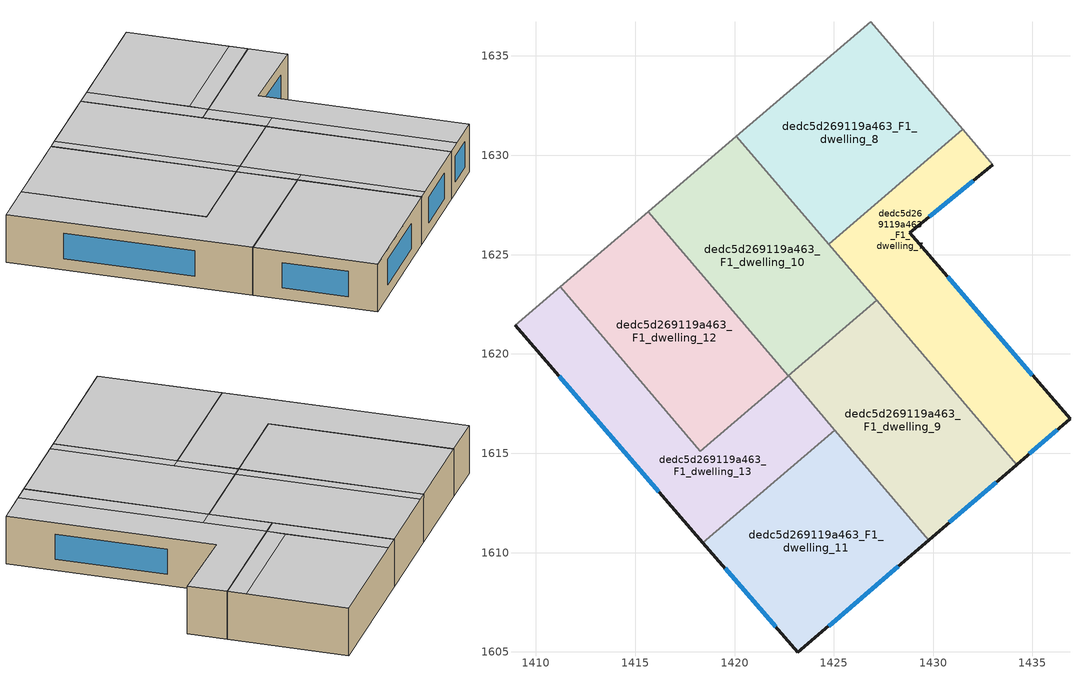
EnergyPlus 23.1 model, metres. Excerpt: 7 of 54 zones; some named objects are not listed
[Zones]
dedc5d269119a463_F1_dwelling_10
 floor to dedc5d269119a463_F0_dwelling_10 (EU_floor_Construction): 1420.1,1630.96 1427.16,1622.69 1422.72,1618.9 1415.66,1627.17 z3
 wall adiabatic (EU_wall_Construction): 1420.1,1630.96 1415.66,1627.17 z3:6
 wall to dedc5d269119a463_F1_dwelling_9 (EU_wall_Construction): 1422.72,1618.9 1427.16,1622.69 z3:6
 wall to dedc5d269119a463_F1_dwelling_12 (EU_wall_Construction): 1415.66,1627.17 1422.72,1618.9 z3:6
 wall to dedc5d269119a463_F1_dwelling_8 (EU_wall_Construction): 1424.73,1625.53 1420.1,1630.96 z3:6
 wall to dedc5d269119a463_F1_dwelling_7 (EU_wall_Construction): 1427.15,1622.69 1424.73,1625.53 z3:6
 ceiling to dedc5d269119a463_F2_dwelling_9 (EU_floor_Construction): 1427.15,1622.7 1420.1,1630.96 1416.17,1627.61 1423.23,1619.34 z6
 ceiling to dedc5d269119a463_F2_dwelling_11 (EU_floor_Construction): 1423.23,1619.34 1416.17,1627.61 1415.66,1627.17 1422.72,1618.9 z6
dedc5d269119a463_F1_dwelling_11
 floor to dedc5d269119a463_F0_dwelling_11 (EU_floor_Construction): 1425.05,1616.17 1429.78,1610.63 1423.19,1604.98 1418.41,1610.5 z3
 wall outside (EU_wall_Construction): 1418.41,1610.5 1423.19,1604.98 1429.78,1610.63 z3:6
 wall to dedc5d269119a463_F1_dwelling_13 (EU_wall_Construction): 1425.05,1616.17 1418.41,1610.5 z3:6
 wall to dedc5d269119a463_F1_dwelling_9 (EU_wall_Construction): 1429.78,1610.63 1425.05,1616.17 z3:6
 window (EU_Window_Construction): 1419.54,1609.2 1422.07,1606.27 / 1424.74,1606.3 1428.23,1609.3 z3.7:5.3
 ceiling to dedc5d269119a463_F2_dwelling_10 (EU_floor_Construction): 1429.78,1610.63 1425.05,1616.16 1418.41,1610.5 1423.19,1604.98 z6
dedc5d269119a463_F1_dwelling_12
 floor to dedc5d269119a463_F0_dwelling_12 (EU_floor_Construction): 1415.66,1627.17 1422.72,1618.9 1418.28,1615.11 1411.22,1623.38 z3
 wall to dedc5d269119a463_F1_dwelling_13 (EU_wall_Construction): 1411.22,1623.38 1418.28,1615.11 1422.72,1618.9 z3:6
 wall adiabatic (EU_wall_Construction): 1415.66,1627.17 1411.22,1623.38 z3:6
 ceiling adiabatic (EU_roof_Construction): 1422.72,1618.9 1415.66,1627.17 1411.22,1623.38 1418.28,1615.11 z6
dedc5d269119a463_F1_dwelling_13
 floor to dedc5d269119a463_F0_dwelling_13 (EU_floor_Construction): 1422.72,1618.9 1425.05,1616.17 1418.41,1610.5 1408.95,1621.44 1411.22,1623.38 1418.28,1615.11 z3
 wall outside (EU_wall_Construction): 1408.95,1621.44 1418.41,1610.5 z3:6
 wall adiabatic (EU_wall_Construction): 1411.22,1623.38 1408.95,1621.44 z3:6
 wall to dedc5d269119a463_F1_dwelling_9 (EU_wall_Construction): 1425.05,1616.17 1422.72,1618.9 z3:6
 window (EU_Window_Construction): 1411.17,1618.87 1416.19,1613.07 z3.7:5.3
 ceiling to dedc5d269119a463_F2_dwelling_12 (EU_floor_Construction): 1425.05,1616.17 1422.72,1618.9 1418.28,1615.11 1411.22,1623.38 1408.95,1621.44 1418.41,1610.5 z6
dedc5d269119a463_F1_dwelling_7
 floor to dedc5d269119a463_F0_dwelling_7 (EU_floor_Construction): 1433.01,1629.52 1428.83,1626.1 1436.89,1616.73 1434.21,1614.43 1424.73,1625.53 1431.49,1631.3 z3
 wall outside (EU_wall_Construction): 1434.21,1614.43 1436.89,1616.73 1428.83,1626.1 1433.01,1629.52 z3:6
 wall to dedc5d269119a463_F1_dwelling_8 (EU_wall_Construction): 1431.49,1631.3 1424.73,1625.53 z3:6
 wall to dedc5d269119a463_F1_dwelling_9 (EU_wall_Construction): 1427.15,1622.69 1434.21,1614.43 z3:6
 wall to dedc5d269119a463_F1_dwelling_6 (EU_wall_Construction): 1433.01,1629.52 1431.49,1631.3 z3:6
 window (EU_Window_Construction): 1429.81,1626.9 1432.03,1628.72 / 1435,1618.93 1430.72,1623.9 / 1434.84,1614.97 1436.26,1616.19 z3.7:5.3
 ceiling to dedc5d269119a463_F2_dwelling_6 (EU_floor_Construction): 1436.89,1616.73 1428.83,1626.1 1433.01,1629.52 1431.49,1631.3 1425.59,1626.26 1435.06,1615.17 z6
 ceiling to dedc5d269119a463_F2_dwelling_9 (EU_floor_Construction): 1428.01,1623.42 1425.59,1626.26 1424.73,1625.53 1427.15,1622.7 z6
 ceiling to dedc5d269119a463_F2_dwelling_8 (EU_floor_Construction): 1435.06,1615.17 1428.01,1623.42 1427.94,1623.37 1427.16,1622.69 1434.21,1614.43 z6
dedc5d269119a463_F1_dwelling_8
 floor to dedc5d269119a463_F0_dwelling_8 (EU_floor_Construction): 1426.85,1636.73 1431.49,1631.3 1424.73,1625.53 1420.1,1630.96 z3
 wall adiabatic (EU_wall_Construction): 1426.85,1636.73 1420.1,1630.96 z3:6
 wall to dedc5d269119a463_F1_dwelling_6 (EU_wall_Construction): 1431.49,1631.3 1426.85,1636.73 z3:6
 ceiling to dedc5d269119a463_F2_dwelling_7 (EU_floor_Construction): 1430.76,1632.15 1426.85,1636.73 1420.95,1631.69 1424.86,1627.11 z6
 ceiling to dedc5d269119a463_F2_dwelling_9 (EU_floor_Construction): 1425.59,1626.26 1420.95,1631.69 1420.1,1630.96 1424.73,1625.53 z6
 ceiling to dedc5d269119a463_F2_dwelling_6 (EU_floor_Construction): 1431.49,1631.3 1430.76,1632.15 1424.86,1627.11 1425.59,1626.26 z6
dedc5d269119a463_F1_dwelling_9
 floor to dedc5d269119a463_F0_dwelling_9 (EU_floor_Construction): 1427.16,1622.69 1434.21,1614.43 1429.78,1610.63 1422.72,1618.9 z3
 wall outside (EU_wall_Construction): 1429.78,1610.63 1434.21,1614.43 z3:6
 window (EU_Window_Construction): 1430.82,1611.52 1433.17,1613.54 z3.7:5.3
 ceiling to dedc5d269119a463_F2_dwelling_8 (EU_floor_Construction): 1434.21,1614.43 1427.16,1622.69 1423.23,1619.34 1430.29,1611.07 z6
 ceiling to dedc5d269119a463_F2_dwelling_10 (EU_floor_Construction): 1430.29,1611.07 1425.56,1616.6 1425.05,1616.16 1429.78,1610.63 z6
 ceiling to dedc5d269119a463_F2_dwelling_12 (EU_floor_Construction): 1425.56,1616.6 1423.23,1619.33 1422.72,1618.9 1425.05,1616.16 z6
[Building]
EU S2 Campaign: North Axis=0; Terrain=City; Solar Distribution=FullExterior
[Site:Location]
Budapest.Ferenc.Liszt.Intl.AP: Latitude=47.437; Longitude=19.256; Time Zone=1; Elevation=185
[SizingPeriod:WeatherFileDays]
AnnualSizingPeriod: Begin Month=1; Begin Day of Month=1; End Month=12; End Day of Month=31; Day of Week for Start Day=Monday; Use Weather File Daylight Saving Period=No; Use Weather File Rain and Snow Indicators=No
[MATERIAL]
EU_InternalMass_Material: Roughness=MediumRough; Thickness=0.1; Conductivity=1; Density=1800; Specific Heat=900; Thermal Absorptance=0.9; Solar Absorptance=0.7; Visible Absorptance=0.7
[MATERIAL:NOMASS] Roughness=MediumRough; Thermal Absorptance=0.9; Solar Absorptance=0.7; Visible Absorptance=0.7
Name | Thermal Resistance
EU_wall_NoMass | 0.832559
EU_roof_NoMass | 1.39638
EU_floor_NoMass | 0.872794
[WINDOWMATERIAL:SIMPLEGLAZINGSYSTEM]
EU_Window_SimpleGlazing: UFactor=2.79869; Solar Heat Gain Coefficient=0.75; Visible Transmittance=0.75
[CONSTRUCTION]
EU_wall_Construction: EU_wall_NoMass
EU_roof_Construction: EU_roof_NoMass
EU_floor_Construction: EU_floor_NoMass
EU_Window_Construction: EU_Window_SimpleGlazing
EU_InternalMass_Construction: EU_InternalMass_Material
[ZONE] Type=1; Multiplier=1; Ceiling Height=autocalculate; Floor Area=autocalculate; Part of Total Floor Area=Yes
Name | Volume
dedc5d269119a463_F1_dwelling_10 | 190.385
dedc5d269119a463_F1_dwelling_11; dedc5d269119a463_F1_dwelling_9 | 190.376
dedc5d269119a463_F1_dwelling_12 | 190.369
dedc5d269119a463_F1_dwelling_13 | 190.388
dedc5d269119a463_F1_dwelling_7 | 190.375
dedc5d269119a463_F1_dwelling_8 | 190.359
[INTERNALMASS] Construction=EU_InternalMass_Construction
Name | Zone or ZoneList | Surface Area
dedc5d269119a463_F1_dwelling_7_EU_InternalMass | dedc5d269119a463_F1_dwelling_7 | 63.458
dedc5d269119a463_F1_dwelling_8_EU_InternalMass | dedc5d269119a463_F1_dwelling_8 | 63.451
dedc5d269119a463_F1_dwelling_9_EU_InternalMass | dedc5d269119a463_F1_dwelling_9 | 63.4581
dedc5d269119a463_F1_dwelling_10_EU_InternalMass | dedc5d269119a463_F1_dwelling_10 | 63.4606
dedc5d269119a463_F1_dwelling_11_EU_InternalMass | dedc5d269119a463_F1_dwelling_11 | 63.4577
dedc5d269119a463_F1_dwelling_12_EU_InternalMass | dedc5d269119a463_F1_dwelling_12 | 63.4574
dedc5d269119a463_F1_dwelling_13_EU_InternalMass | dedc5d269119a463_F1_dwelling_13 | 63.4625
[OTHEREQUIPMENT] Fuel Type=Electricity; Design Level Calculation Method=Watts/Area; Power per Zone Floor Area=1; Fraction Latent=0; Fraction Radiant=0; Fraction Lost=0; Carbon Dioxide Generation Rate=0; EndUse Subcategory=EU_Step8_InternalGains
Name | Zone or ZoneList or Space or SpaceList | Schedule
EU_Step8_InternalGain_dedc5d269119a463_F1_dwelling_7_f000 | dedc5d269119a463_F1_dwelling_7 | EU_Step8_GainSchedule_dedc5d269119a463_F1_dwelling_7_f000
EU_Step8_InternalGain_dedc5d269119a463_F1_dwelling_8_f000 | dedc5d269119a463_F1_dwelling_8 | EU_Step8_GainSchedule_dedc5d269119a463_F1_dwelling_8_f000
EU_Step8_InternalGain_dedc5d269119a463_F1_dwelling_9_f000 | dedc5d269119a463_F1_dwelling_9 | EU_Step8_GainSchedule_dedc5d269119a463_F1_dwelling_9_f000
EU_Step8_InternalGain_dedc5d269119a463_F1_dwelling_10_f000 | dedc5d269119a463_F1_dwelling_10 | EU_Step8_GainSchedule_dedc5d269119a463_F1_dwelling_10_f000
EU_Step8_InternalGain_dedc5d269119a463_F1_dwelling_11_f000 | dedc5d269119a463_F1_dwelling_11 | EU_Step8_GainSchedule_dedc5d269119a463_F1_dwelling_11_f000
EU_Step8_InternalGain_dedc5d269119a463_F1_dwelling_12_f000 | dedc5d269119a463_F1_dwelling_12 | EU_Step8_GainSchedule_dedc5d269119a463_F1_dwelling_12_f000
EU_Step8_InternalGain_dedc5d269119a463_F1_dwelling_13_f000 | dedc5d269119a463_F1_dwelling_13 | EU_Step8_GainSchedule_dedc5d269119a463_F1_dwelling_13_f000
[ZONEVENTILATION:DESIGNFLOWRATE] Schedule=EU_AlwaysOn; Design Flow Rate Calculation Method=AirChanges/Hour; Air Changes per Hour=0.475469; Ventilation Type=Natural; Fan Pressure Rise=0; Fan Total Efficiency=1; Constant Term Coefficient=1; Temperature Term Coefficient=0; Velocity Term Coefficient=0; Velocity Squared Term Coefficient=0; Minimum Indoor Temperature=-100; Maximum Indoor Temperature=100; Delta Temperature=-100; Minimum Outdoor Temperature=-100; Maximum Outdoor Temperature=100; Maximum Wind Speed=40
Name | Zone or ZoneList or Space or SpaceList
EU_ConstantAir_dedc5d269119a463_F1_dwelling_7 | dedc5d269119a463_F1_dwelling_7
EU_ConstantAir_dedc5d269119a463_F1_dwelling_8 | dedc5d269119a463_F1_dwelling_8
EU_ConstantAir_dedc5d269119a463_F1_dwelling_9 | dedc5d269119a463_F1_dwelling_9
EU_ConstantAir_dedc5d269119a463_F1_dwelling_10 | dedc5d269119a463_F1_dwelling_10
EU_ConstantAir_dedc5d269119a463_F1_dwelling_11 | dedc5d269119a463_F1_dwelling_11
EU_ConstantAir_dedc5d269119a463_F1_dwelling_12 | dedc5d269119a463_F1_dwelling_12
EU_ConstantAir_dedc5d269119a463_F1_dwelling_13 | dedc5d269119a463_F1_dwelling_13
[HVACTEMPLATE:ZONE:IDEALLOADSAIRSYSTEM] System Availability Schedule=EU_AlwaysOn; Maximum Heating Supply Air Temperature=50; Minimum Cooling Supply Air Temperature=13; Maximum Heating Supply Air Humidity Ratio=0.0156; Minimum Cooling Supply Air Humidity Ratio=0.0077; Heating Limit=NoLimit; Cooling Limit=NoLimit; Heating Availability Schedule=EU_AlwaysOn; Cooling Availability Schedule=EU_CoolingOff; Dehumidification Control Type=ConstantSensibleHeatRatio; Cooling Sensible Heat Ratio=0.7; Dehumidification Setpoint=60; Humidification Control Type=None; Humidification Setpoint=30; Outdoor Air Method=None; Outdoor Air Flow Rate per Person=0.00944; Outdoor Air Flow Rate per Zone Floor Area=0; Outdoor Air Flow Rate per Zone=0; Demand Controlled Ventilation Type=None; Outdoor Air Economizer Type=NoEconomizer; Heat Recovery Type=None; Sensible Heat Recovery Effectiveness=0.7; Latent Heat Recovery Effectiveness=0.65
Name | Template Thermostat
dedc5d269119a463_F1_dwelling_7 | EU_HeatOnly_dedc5d269119a463_F1_dwelling_7
dedc5d269119a463_F1_dwelling_8 | EU_HeatOnly_dedc5d269119a463_F1_dwelling_8
dedc5d269119a463_F1_dwelling_9 | EU_HeatOnly_dedc5d269119a463_F1_dwelling_9
dedc5d269119a463_F1_dwelling_10 | EU_HeatOnly_dedc5d269119a463_F1_dwelling_10
dedc5d269119a463_F1_dwelling_11 | EU_HeatOnly_dedc5d269119a463_F1_dwelling_11
dedc5d269119a463_F1_dwelling_12 | EU_HeatOnly_dedc5d269119a463_F1_dwelling_12
dedc5d269119a463_F1_dwelling_13 | EU_HeatOnly_dedc5d269119a463_F1_dwelling_13
[SIZING:ZONE] Zone Cooling Design Supply Air Temperature Input Method=SupplyAirTemperature; Zone Cooling Design Supply Air Temperature=13; Zone Heating Design Supply Air Temperature Input Method=SupplyAirTemperature; Zone Heating Design Supply Air Temperature=50; Zone Cooling Design Supply Air Humidity Ratio=0.008; Zone Heating Design Supply Air Humidity Ratio=0.008; Cooling Design Air Flow Method=DesignDay; Cooling Design Air Flow Rate=0; Cooling Minimum Air Flow per Zone Floor Area=0.000762; Cooling Minimum Air Flow=0; Cooling Minimum Air Flow Fraction=0.2; Heating Design Air Flow Method=DesignDay; Heating Design Air Flow Rate=0; Heating Maximum Air Flow per Zone Floor Area=0.002032; Heating Maximum Air Flow=0.141576; Heating Maximum Air Flow Fraction=0.3; Account for Dedicated Outdoor Air System=No; Dedicated Outdoor Air System Control Strategy=NeutralSupplyAir; Dedicated Outdoor Air Low Setpoint Temperature for Design=autosize; Dedicated Outdoor Air High Setpoint Temperature for Design=autosize; Zone Load Sizing Method=Sensible Load Only No Latent Load; Zone Latent Cooling Design Supply Air Humidity Ratio Input Method=HumidityRatioDifference; Zone Cooling Design Supply Air Humidity Ratio Difference=0.005; Zone Latent Heating Design Supply Air Humidity Ratio Input Method=HumidityRatioDifference; Zone Humidification Design Supply Air Humidity Ratio Difference=0.005
dedc5d269119a463_F1_dwelling_7; dedc5d269119a463_F1_dwelling_8; dedc5d269119a463_F1_dwelling_9; dedc5d269119a463_F1_dwelling_10; dedc5d269119a463_F1_dwelling_11; dedc5d269119a463_F1_dwelling_12; dedc5d269119a463_F1_dwelling_13
[SCHEDULE:CONSTANT]
Name | Hourly Value
EU_AlwaysOn | 1
EU_CoolingOff | 0
[SCHEDULE:FILE] Column Number=1; Rows to Skip at Top=0; Number of Hours of Data=8760; Column Separator=Comma; Interpolate to Timestep=No; Minutes per Item=60; Adjust Schedule for Daylight Savings=Yes
Name | File
EU_Step8_GainSchedule_dedc5d269119a463_F1_dwelling_7_f000 | ../../schedules/dedc5d269119a463/dedc5d269119a463_F1_dwelling_7_f000_gain.csv
EU_Step8_GainSchedule_dedc5d269119a463_F1_dwelling_8_f000 | ../../schedules/dedc5d269119a463/dedc5d269119a463_F1_dwelling_8_f000_gain.csv
EU_Step8_GainSchedule_dedc5d269119a463_F1_dwelling_9_f000 | ../../schedules/dedc5d269119a463/dedc5d269119a463_F1_dwelling_9_f000_gain.csv
EU_Step8_GainSchedule_dedc5d269119a463_F1_dwelling_10_f000 | ../../schedules/dedc5d269119a463/dedc5d269119a463_F1_dwelling_10_f000_gain.csv
EU_Step8_GainSchedule_dedc5d269119a463_F1_dwelling_11_f000 | ../../schedules/dedc5d269119a463/dedc5d269119a463_F1_dwelling_11_f000_gain.csv
EU_Step8_GainSchedule_dedc5d269119a463_F1_dwelling_12_f000 | ../../schedules/dedc5d269119a463/dedc5d269119a463_F1_dwelling_12_f000_gain.csv
EU_Step8_GainSchedule_dedc5d269119a463_F1_dwelling_13_f000 | ../../schedules/dedc5d269119a463/dedc5d269119a463_F1_dwelling_13_f000_gain.csv
